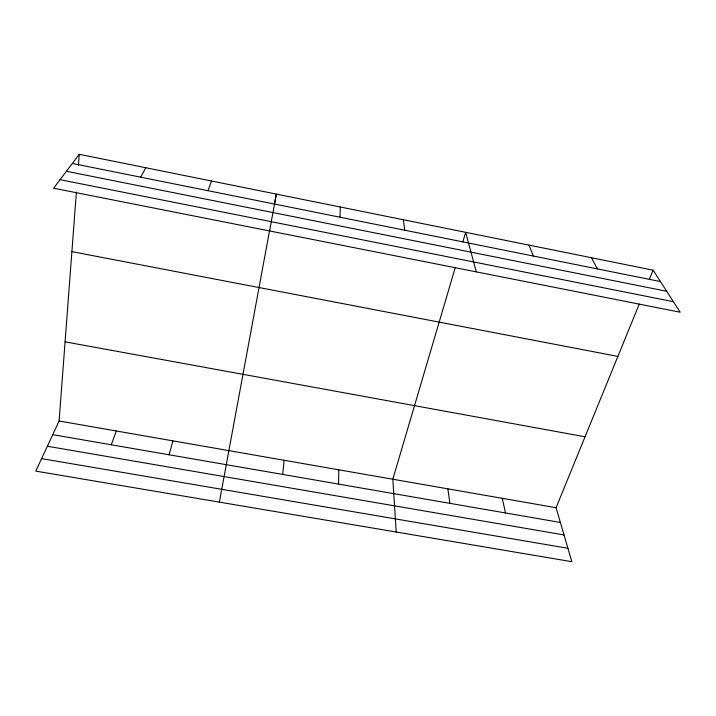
<?xml version="1.0" encoding="UTF-8"?>
<svg xmlns="http://www.w3.org/2000/svg" width="716" height="716" viewBox="0 0 716 716"><rect width="100%" height="100%" fill="white"/><g stroke="black" fill="none" stroke-linecap="round" stroke-linejoin="round"><path stroke-width="1.07" d="M338.561 484.097L338.775 469.803M340.055 217.216L340.27 207.014M639.254 304.094L556.072 507.716L571.833 561.693L35.8 471.11L59.097 421.008L76.397 192.067M78.42 165.414L79.252 154.307L653.108 270.174L680.2 312.23L53.619 188.201L79.252 154.307M282.731 474.44L284.118 460.263M269.574 230.955L276.322 194.099L274.505 203.908M219.356 502.131L269.663 230.06M169.092 454.776L172.905 440.868M455.233 267.668L392.815 479.228L396.225 532.015M462.813 241.963L465.66 232.324L476.283 271.865M208.043 190.707L211.515 181.014M111.266 444.779L116.332 430.996M649.331 279.428L653.108 270.174M140.658 177.174L145.831 167.75M41.6 458.625L567.913 548.286M47.363 446.238L564.029 534.95M52.751 434.657L560.377 522.456M59.097 421.008L556.072 507.716M65.075 341.845L585.053 436.787M71.895 251.638L617.89 356.407M60.072 179.671L673.407 301.696M72.343 163.454L660.447 281.567M66.436 171.267L666.703 291.278M591.461 257.724L597.35 268.894M528.981 245.114L533.384 256.042M502.283 498.327L505.487 512.969M447.867 488.831L449.943 503.357M403.377 219.749L404.728 230.203"/></g></svg>
